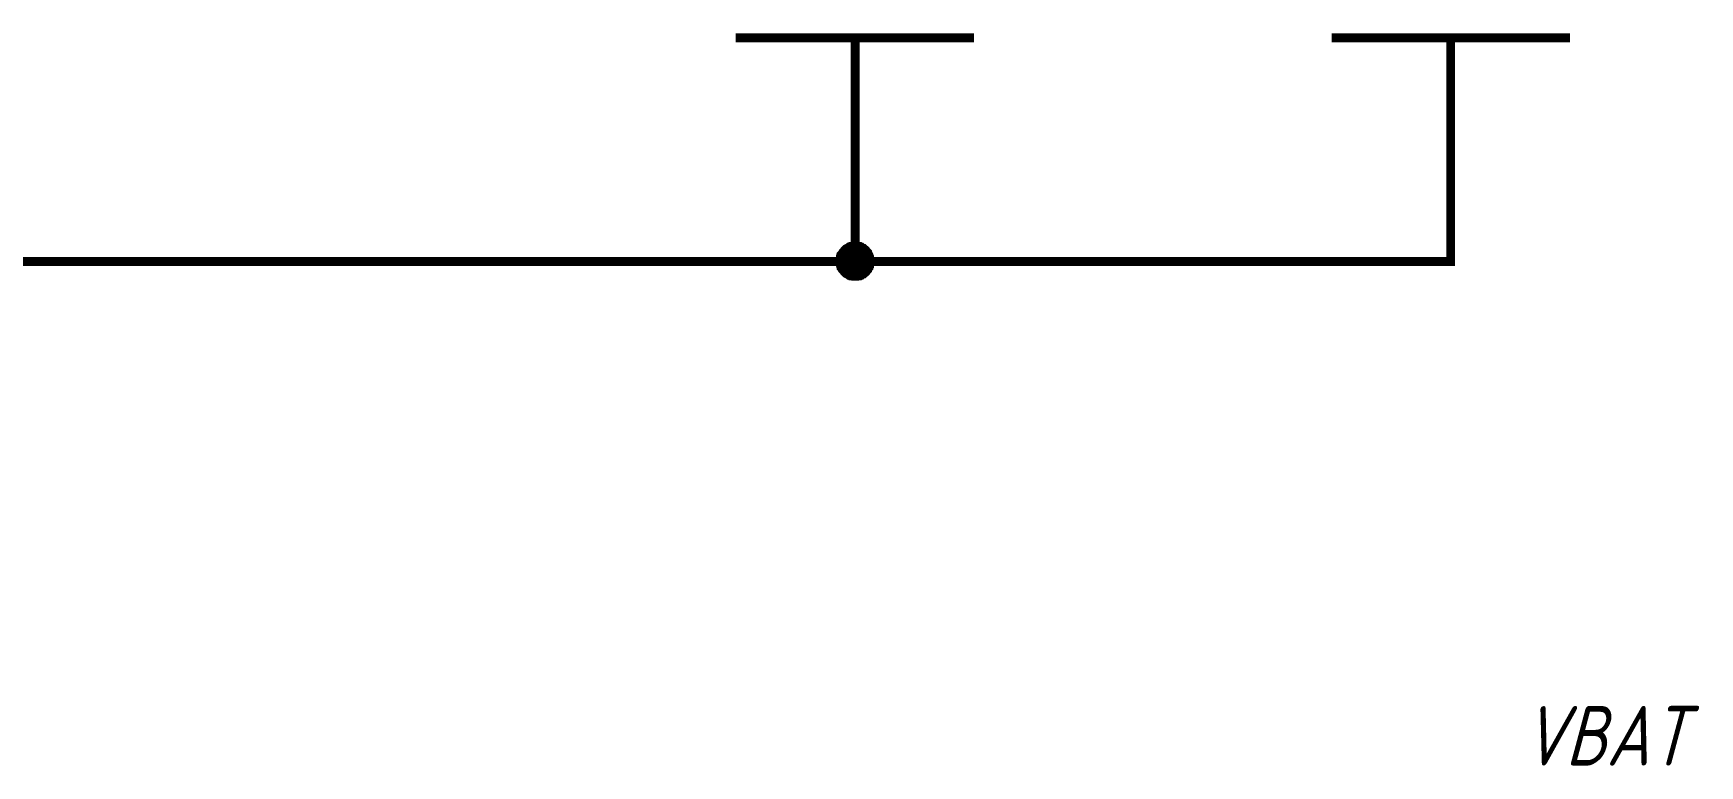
# Model space of a CAD drawing. Extents: x 260 to 1101, y 70 to 664.
# Drawn here: x 456.6 to 512.5, y 162.4 to 186.9 of the extents above; entities that cross this region are included whole.
import ezdxf

# ---------------------------------------------------------------- set-up
doc = ezdxf.new("R2010")
doc.units = 0
doc.header["$MEASUREMENT"] = 0
doc.layers.add('Sheet', color=255, linetype='CONTINUOUS')
doc.styles.add('GOST type A0', font='', dxfattribs={"oblique": 15, "height": 3.5})
doc.styles.get('GOST type A0').set_extended_font_data('GOST type A')

msp = doc.modelspace()

# ---------------------------------------------------------------- linework, layer by layer
at = {"layer": 'Sheet'}
for points, const_width in [([(480.136, 186.785), (488.133, 186.785)], 0.3), ([(484.142, 186.785), (484.142, 184.284)], 0.3), ([(500.136, 186.785), (508.133, 186.785)], 0.3), ([(504.127, 186.785), (504.127, 184.284)], 0.3), ([(451.642, 179.282), (484.142, 179.282), (484.142, 184.284)], 0.3), ([(484.142, 179.282), (504.127, 179.282), (504.127, 184.284)], 0.3), ([(483.63, 179.282), (483.63, 179.314), (483.63, 179.345), (483.63, 179.36), (483.645, 179.391), (483.645, 179.422), (483.661, 179.438), (483.661, 179.469), (483.677, 179.484), (483.677, 179.515), (483.692, 179.531), (483.708, 179.547), (483.723, 179.578), (483.739, 179.593), (483.754, 179.609), (483.77, 179.624), (483.785, 179.655), (483.801, 179.671), (483.816, 179.686), (483.832, 179.702), (483.863, 179.717), (483.878, 179.717), (483.894, 179.733), (483.925, 179.748), (483.941, 179.764), (483.972, 179.764), (483.987, 179.78), (484.018, 179.78), (484.034, 179.78), (484.065, 179.795), (484.096, 179.795), (484.111, 179.795), (484.142, 179.795)], 0.3), ([(483.63, 179.282), (483.63, 179.314), (483.63, 179.345), (483.63, 179.36), (483.645, 179.391), (483.645, 179.422), (483.661, 179.438), (483.661, 179.469), (483.677, 179.484), (483.677, 179.515), (483.692, 179.531), (483.708, 179.547), (483.723, 179.578), (483.739, 179.593), (483.754, 179.609), (483.77, 179.624), (483.785, 179.655), (483.801, 179.671), (483.816, 179.686), (483.832, 179.702), (483.863, 179.717), (483.878, 179.717), (483.894, 179.733), (483.925, 179.748), (483.941, 179.764), (483.972, 179.764), (483.987, 179.78), (484.018, 179.78), (484.034, 179.78), (484.065, 179.795), (484.096, 179.795), (484.111, 179.795), (484.142, 179.795)], 0.3), ([(483.63, 179.282), (483.63, 179.314), (483.63, 179.345), (483.63, 179.36), (483.645, 179.391), (483.645, 179.422), (483.661, 179.438), (483.661, 179.469), (483.677, 179.484), (483.677, 179.515), (483.692, 179.531), (483.708, 179.547), (483.723, 179.578), (483.739, 179.593), (483.754, 179.609), (483.77, 179.624), (483.785, 179.655), (483.801, 179.671), (483.816, 179.686), (483.832, 179.702), (483.863, 179.717), (483.878, 179.717), (483.894, 179.733), (483.925, 179.748), (483.941, 179.764), (483.972, 179.764), (483.987, 179.78), (484.018, 179.78), (484.034, 179.78), (484.065, 179.795), (484.096, 179.795), (484.111, 179.795), (484.142, 179.795)], 0.3), ([(483.63, 179.282), (483.63, 179.314), (483.63, 179.345), (483.63, 179.36), (483.645, 179.391), (483.645, 179.422), (483.661, 179.438), (483.661, 179.469), (483.677, 179.484), (483.677, 179.515), (483.692, 179.531), (483.708, 179.547), (483.723, 179.578), (483.739, 179.593), (483.754, 179.609), (483.77, 179.624), (483.785, 179.655), (483.801, 179.671), (483.816, 179.686), (483.832, 179.702), (483.863, 179.717), (483.878, 179.717), (483.894, 179.733), (483.925, 179.748), (483.941, 179.764), (483.972, 179.764), (483.987, 179.78), (484.018, 179.78), (484.034, 179.78), (484.065, 179.795), (484.096, 179.795), (484.111, 179.795), (484.142, 179.795)], 0.3), ([(483.63, 179.282), (483.63, 179.314), (483.63, 179.345), (483.63, 179.36), (483.645, 179.391), (483.645, 179.422), (483.661, 179.438), (483.661, 179.469), (483.677, 179.484), (483.677, 179.515), (483.692, 179.531), (483.708, 179.547), (483.723, 179.578), (483.739, 179.593), (483.754, 179.609), (483.77, 179.624), (483.785, 179.655), (483.801, 179.671), (483.816, 179.686), (483.832, 179.702), (483.863, 179.717), (483.878, 179.717), (483.894, 179.733), (483.925, 179.748), (483.941, 179.764), (483.972, 179.764), (483.987, 179.78), (484.018, 179.78), (484.034, 179.78), (484.065, 179.795), (484.096, 179.795), (484.111, 179.795), (484.142, 179.795)], 0.0991), ([(483.63, 179.282), (483.63, 179.314), (483.63, 179.345), (483.63, 179.36), (483.645, 179.391), (483.645, 179.422), (483.661, 179.438), (483.661, 179.469), (483.677, 179.484), (483.677, 179.515), (483.692, 179.531), (483.708, 179.547), (483.723, 179.578), (483.739, 179.593), (483.754, 179.609), (483.77, 179.624), (483.785, 179.655), (483.801, 179.671), (483.816, 179.686), (483.832, 179.702), (483.863, 179.717), (483.878, 179.717), (483.894, 179.733), (483.925, 179.748), (483.941, 179.764), (483.972, 179.764), (483.987, 179.78), (484.018, 179.78), (484.034, 179.78), (484.065, 179.795), (484.096, 179.795), (484.111, 179.795), (484.142, 179.795)], 0.0991), ([(483.63, 179.282), (483.63, 179.314), (483.63, 179.345), (483.63, 179.36), (483.645, 179.391), (483.645, 179.422), (483.661, 179.438), (483.661, 179.469), (483.677, 179.484), (483.677, 179.515), (483.692, 179.531), (483.708, 179.547), (483.723, 179.578), (483.739, 179.593), (483.754, 179.609), (483.77, 179.624), (483.785, 179.655), (483.801, 179.671), (483.816, 179.686), (483.832, 179.702), (483.863, 179.717), (483.878, 179.717), (483.894, 179.733), (483.925, 179.748), (483.941, 179.764), (483.972, 179.764), (483.987, 179.78), (484.018, 179.78), (484.034, 179.78), (484.065, 179.795), (484.096, 179.795), (484.111, 179.795), (484.142, 179.795)], 0.0991), ([(483.63, 179.282), (483.63, 179.314), (483.63, 179.345), (483.63, 179.36), (483.645, 179.391), (483.645, 179.422), (483.661, 179.438), (483.661, 179.469), (483.677, 179.484), (483.677, 179.515), (483.692, 179.531), (483.708, 179.547), (483.723, 179.578), (483.739, 179.593), (483.754, 179.609), (483.77, 179.624), (483.785, 179.655), (483.801, 179.671), (483.816, 179.686), (483.832, 179.702), (483.863, 179.717), (483.878, 179.717), (483.894, 179.733), (483.925, 179.748), (483.941, 179.764), (483.972, 179.764), (483.987, 179.78), (484.018, 179.78), (484.034, 179.78), (484.065, 179.795), (484.096, 179.795), (484.111, 179.795), (484.142, 179.795)], 0.0991), ([(484.142, 179.795), (484.142, 179.795)], 0.3), ([(484.142, 179.795), (484.173, 179.795), (484.189, 179.795), (484.22, 179.795), (484.251, 179.78), (484.267, 179.78), (484.298, 179.78), (484.313, 179.764), (484.344, 179.764), (484.36, 179.748), (484.375, 179.733), (484.406, 179.717), (484.422, 179.717), (484.437, 179.702), (484.453, 179.686), (484.484, 179.671), (484.5, 179.655), (484.515, 179.624), (484.531, 179.609), (484.546, 179.593), (484.562, 179.578), (484.562, 179.547), (484.577, 179.531), (484.593, 179.515), (484.608, 179.484), (484.608, 179.469), (484.624, 179.438), (484.624, 179.422), (484.624, 179.391), (484.639, 179.36), (484.639, 179.345), (484.639, 179.314), (484.639, 179.282)], 0.3), ([(484.142, 179.795), (484.142, 179.795)], 0.3), ([(484.142, 179.795), (484.173, 179.795), (484.189, 179.795), (484.22, 179.795), (484.251, 179.78), (484.267, 179.78), (484.298, 179.78), (484.313, 179.764), (484.344, 179.764), (484.36, 179.748), (484.375, 179.733), (484.406, 179.717), (484.422, 179.717), (484.437, 179.702), (484.453, 179.686), (484.484, 179.671), (484.5, 179.655), (484.515, 179.624), (484.531, 179.609), (484.546, 179.593), (484.562, 179.578), (484.562, 179.547), (484.577, 179.531), (484.593, 179.515), (484.608, 179.484), (484.608, 179.469), (484.624, 179.438), (484.624, 179.422), (484.624, 179.391), (484.639, 179.36), (484.639, 179.345), (484.639, 179.314), (484.639, 179.282)], 0.3), ([(484.142, 179.795), (484.142, 179.795)], 0.3), ([(484.142, 179.795), (484.173, 179.795), (484.189, 179.795), (484.22, 179.795), (484.251, 179.78), (484.267, 179.78), (484.298, 179.78), (484.313, 179.764), (484.344, 179.764), (484.36, 179.748), (484.375, 179.733), (484.406, 179.717), (484.422, 179.717), (484.437, 179.702), (484.453, 179.686), (484.484, 179.671), (484.5, 179.655), (484.515, 179.624), (484.531, 179.609), (484.546, 179.593), (484.562, 179.578), (484.562, 179.547), (484.577, 179.531), (484.593, 179.515), (484.608, 179.484), (484.608, 179.469), (484.624, 179.438), (484.624, 179.422), (484.624, 179.391), (484.639, 179.36), (484.639, 179.345), (484.639, 179.314), (484.639, 179.282)], 0.3), ([(484.142, 179.795), (484.142, 179.795)], 0.3), ([(484.142, 179.795), (484.173, 179.795), (484.189, 179.795), (484.22, 179.795), (484.251, 179.78), (484.267, 179.78), (484.298, 179.78), (484.313, 179.764), (484.344, 179.764), (484.36, 179.748), (484.375, 179.733), (484.406, 179.717), (484.422, 179.717), (484.437, 179.702), (484.453, 179.686), (484.484, 179.671), (484.5, 179.655), (484.515, 179.624), (484.531, 179.609), (484.546, 179.593), (484.562, 179.578), (484.562, 179.547), (484.577, 179.531), (484.593, 179.515), (484.608, 179.484), (484.608, 179.469), (484.624, 179.438), (484.624, 179.422), (484.624, 179.391), (484.639, 179.36), (484.639, 179.345), (484.639, 179.314), (484.639, 179.282)], 0.3), ([(484.142, 179.795), (484.142, 179.795)], 0.0991), ([(484.142, 179.795), (484.173, 179.795), (484.189, 179.795), (484.22, 179.795), (484.251, 179.78), (484.267, 179.78), (484.298, 179.78), (484.313, 179.764), (484.344, 179.764), (484.36, 179.748), (484.375, 179.733), (484.406, 179.717), (484.422, 179.717), (484.437, 179.702), (484.453, 179.686), (484.484, 179.671), (484.5, 179.655), (484.515, 179.624), (484.531, 179.609), (484.546, 179.593), (484.562, 179.578), (484.562, 179.547), (484.577, 179.531), (484.593, 179.515), (484.608, 179.484), (484.608, 179.469), (484.624, 179.438), (484.624, 179.422), (484.624, 179.391), (484.639, 179.36), (484.639, 179.345), (484.639, 179.314), (484.639, 179.282)], 0.0991), ([(484.142, 179.795), (484.142, 179.795)], 0.0991), ([(484.142, 179.795), (484.173, 179.795), (484.189, 179.795), (484.22, 179.795), (484.251, 179.78), (484.267, 179.78), (484.298, 179.78), (484.313, 179.764), (484.344, 179.764), (484.36, 179.748), (484.375, 179.733), (484.406, 179.717), (484.422, 179.717), (484.437, 179.702), (484.453, 179.686), (484.484, 179.671), (484.5, 179.655), (484.515, 179.624), (484.531, 179.609), (484.546, 179.593), (484.562, 179.578), (484.562, 179.547), (484.577, 179.531), (484.593, 179.515), (484.608, 179.484), (484.608, 179.469), (484.624, 179.438), (484.624, 179.422), (484.624, 179.391), (484.639, 179.36), (484.639, 179.345), (484.639, 179.314), (484.639, 179.282)], 0.0991), ([(484.142, 179.795), (484.142, 179.795)], 0.0991), ([(484.142, 179.795), (484.173, 179.795), (484.189, 179.795), (484.22, 179.795), (484.251, 179.78), (484.267, 179.78), (484.298, 179.78), (484.313, 179.764), (484.344, 179.764), (484.36, 179.748), (484.375, 179.733), (484.406, 179.717), (484.422, 179.717), (484.437, 179.702), (484.453, 179.686), (484.484, 179.671), (484.5, 179.655), (484.515, 179.624), (484.531, 179.609), (484.546, 179.593), (484.562, 179.578), (484.562, 179.547), (484.577, 179.531), (484.593, 179.515), (484.608, 179.484), (484.608, 179.469), (484.624, 179.438), (484.624, 179.422), (484.624, 179.391), (484.639, 179.36), (484.639, 179.345), (484.639, 179.314), (484.639, 179.282)], 0.0991), ([(484.142, 179.795), (484.142, 179.795)], 0.0991), ([(484.142, 179.795), (484.173, 179.795), (484.189, 179.795), (484.22, 179.795), (484.251, 179.78), (484.267, 179.78), (484.298, 179.78), (484.313, 179.764), (484.344, 179.764), (484.36, 179.748), (484.375, 179.733), (484.406, 179.717), (484.422, 179.717), (484.437, 179.702), (484.453, 179.686), (484.484, 179.671), (484.5, 179.655), (484.515, 179.624), (484.531, 179.609), (484.546, 179.593), (484.562, 179.578), (484.562, 179.547), (484.577, 179.531), (484.593, 179.515), (484.608, 179.484), (484.608, 179.469), (484.624, 179.438), (484.624, 179.422), (484.624, 179.391), (484.639, 179.36), (484.639, 179.345), (484.639, 179.314), (484.639, 179.282)], 0.0991), ([(484.142, 178.785), (484.111, 178.785), (484.096, 178.785), (484.065, 178.785), (484.034, 178.801), (484.018, 178.801), (483.987, 178.801), (483.972, 178.816), (483.941, 178.816), (483.925, 178.832), (483.894, 178.848), (483.878, 178.863), (483.863, 178.863), (483.832, 178.879), (483.816, 178.894), (483.801, 178.91), (483.785, 178.925), (483.77, 178.941), (483.754, 178.972), (483.739, 178.987), (483.723, 179.003), (483.708, 179.018), (483.692, 179.049), (483.677, 179.065), (483.677, 179.081), (483.661, 179.112), (483.661, 179.127), (483.645, 179.158), (483.645, 179.174), (483.63, 179.205), (483.63, 179.236), (483.63, 179.251), (483.63, 179.282)], 0.3), ([(483.63, 179.282), (483.63, 179.282)], 0.3), ([(484.142, 178.785), (484.111, 178.785), (484.096, 178.785), (484.065, 178.785), (484.034, 178.801), (484.018, 178.801), (483.987, 178.801), (483.972, 178.816), (483.941, 178.816), (483.925, 178.832), (483.894, 178.848), (483.878, 178.863), (483.863, 178.863), (483.832, 178.879), (483.816, 178.894), (483.801, 178.91), (483.785, 178.925), (483.77, 178.941), (483.754, 178.972), (483.739, 178.987), (483.723, 179.003), (483.708, 179.018), (483.692, 179.049), (483.677, 179.065), (483.677, 179.081), (483.661, 179.112), (483.661, 179.127), (483.645, 179.158), (483.645, 179.174), (483.63, 179.205), (483.63, 179.236), (483.63, 179.251), (483.63, 179.282)], 0.3), ([(483.63, 179.282), (483.63, 179.282)], 0.3), ([(484.142, 178.785), (484.111, 178.785), (484.096, 178.785), (484.065, 178.785), (484.034, 178.801), (484.018, 178.801), (483.987, 178.801), (483.972, 178.816), (483.941, 178.816), (483.925, 178.832), (483.894, 178.848), (483.878, 178.863), (483.863, 178.863), (483.832, 178.879), (483.816, 178.894), (483.801, 178.91), (483.785, 178.925), (483.77, 178.941), (483.754, 178.972), (483.739, 178.987), (483.723, 179.003), (483.708, 179.018), (483.692, 179.049), (483.677, 179.065), (483.677, 179.081), (483.661, 179.112), (483.661, 179.127), (483.645, 179.158), (483.645, 179.174), (483.63, 179.205), (483.63, 179.236), (483.63, 179.251), (483.63, 179.282)], 0.3), ([(483.63, 179.282), (483.63, 179.282)], 0.3), ([(484.142, 178.785), (484.111, 178.785), (484.096, 178.785), (484.065, 178.785), (484.034, 178.801), (484.018, 178.801), (483.987, 178.801), (483.972, 178.816), (483.941, 178.816), (483.925, 178.832), (483.894, 178.848), (483.878, 178.863), (483.863, 178.863), (483.832, 178.879), (483.816, 178.894), (483.801, 178.91), (483.785, 178.925), (483.77, 178.941), (483.754, 178.972), (483.739, 178.987), (483.723, 179.003), (483.708, 179.018), (483.692, 179.049), (483.677, 179.065), (483.677, 179.081), (483.661, 179.112), (483.661, 179.127), (483.645, 179.158), (483.645, 179.174), (483.63, 179.205), (483.63, 179.236), (483.63, 179.251), (483.63, 179.282)], 0.3), ([(483.63, 179.282), (483.63, 179.282)], 0.3), ([(484.142, 178.785), (484.111, 178.785), (484.096, 178.785), (484.065, 178.785), (484.034, 178.801), (484.018, 178.801), (483.987, 178.801), (483.972, 178.816), (483.941, 178.816), (483.925, 178.832), (483.894, 178.848), (483.878, 178.863), (483.863, 178.863), (483.832, 178.879), (483.816, 178.894), (483.801, 178.91), (483.785, 178.925), (483.77, 178.941), (483.754, 178.972), (483.739, 178.987), (483.723, 179.003), (483.708, 179.018), (483.692, 179.049), (483.677, 179.065), (483.677, 179.081), (483.661, 179.112), (483.661, 179.127), (483.645, 179.158), (483.645, 179.174), (483.63, 179.205), (483.63, 179.236), (483.63, 179.251), (483.63, 179.282)], 0.0991), ([(483.63, 179.282), (483.63, 179.282)], 0.0991), ([(484.142, 178.785), (484.111, 178.785), (484.096, 178.785), (484.065, 178.785), (484.034, 178.801), (484.018, 178.801), (483.987, 178.801), (483.972, 178.816), (483.941, 178.816), (483.925, 178.832), (483.894, 178.848), (483.878, 178.863), (483.863, 178.863), (483.832, 178.879), (483.816, 178.894), (483.801, 178.91), (483.785, 178.925), (483.77, 178.941), (483.754, 178.972), (483.739, 178.987), (483.723, 179.003), (483.708, 179.018), (483.692, 179.049), (483.677, 179.065), (483.677, 179.081), (483.661, 179.112), (483.661, 179.127), (483.645, 179.158), (483.645, 179.174), (483.63, 179.205), (483.63, 179.236), (483.63, 179.251), (483.63, 179.282)], 0.0991), ([(483.63, 179.282), (483.63, 179.282)], 0.0991), ([(484.142, 178.785), (484.111, 178.785), (484.096, 178.785), (484.065, 178.785), (484.034, 178.801), (484.018, 178.801), (483.987, 178.801), (483.972, 178.816), (483.941, 178.816), (483.925, 178.832), (483.894, 178.848), (483.878, 178.863), (483.863, 178.863), (483.832, 178.879), (483.816, 178.894), (483.801, 178.91), (483.785, 178.925), (483.77, 178.941), (483.754, 178.972), (483.739, 178.987), (483.723, 179.003), (483.708, 179.018), (483.692, 179.049), (483.677, 179.065), (483.677, 179.081), (483.661, 179.112), (483.661, 179.127), (483.645, 179.158), (483.645, 179.174), (483.63, 179.205), (483.63, 179.236), (483.63, 179.251), (483.63, 179.282)], 0.0991), ([(483.63, 179.282), (483.63, 179.282)], 0.0991), ([(484.142, 178.785), (484.111, 178.785), (484.096, 178.785), (484.065, 178.785), (484.034, 178.801), (484.018, 178.801), (483.987, 178.801), (483.972, 178.816), (483.941, 178.816), (483.925, 178.832), (483.894, 178.848), (483.878, 178.863), (483.863, 178.863), (483.832, 178.879), (483.816, 178.894), (483.801, 178.91), (483.785, 178.925), (483.77, 178.941), (483.754, 178.972), (483.739, 178.987), (483.723, 179.003), (483.708, 179.018), (483.692, 179.049), (483.677, 179.065), (483.677, 179.081), (483.661, 179.112), (483.661, 179.127), (483.645, 179.158), (483.645, 179.174), (483.63, 179.205), (483.63, 179.236), (483.63, 179.251), (483.63, 179.282)], 0.0991), ([(483.63, 179.282), (483.63, 179.282)], 0.0991), ([(484.639, 179.282), (484.639, 179.251), (484.639, 179.236), (484.639, 179.205), (484.624, 179.174), (484.624, 179.158), (484.624, 179.127), (484.608, 179.112), (484.608, 179.081), (484.593, 179.065), (484.577, 179.049), (484.562, 179.018), (484.562, 179.003), (484.546, 178.987), (484.531, 178.972), (484.515, 178.941), (484.5, 178.925), (484.484, 178.91), (484.453, 178.894), (484.437, 178.879), (484.422, 178.863), (484.406, 178.863), (484.375, 178.848), (484.36, 178.832), (484.344, 178.816), (484.313, 178.816), (484.298, 178.801), (484.267, 178.801), (484.251, 178.801), (484.22, 178.785), (484.189, 178.785), (484.173, 178.785), (484.142, 178.785)], 0.3), ([(484.639, 179.282), (484.639, 179.251), (484.639, 179.236), (484.639, 179.205), (484.624, 179.174), (484.624, 179.158), (484.624, 179.127), (484.608, 179.112), (484.608, 179.081), (484.593, 179.065), (484.577, 179.049), (484.562, 179.018), (484.562, 179.003), (484.546, 178.987), (484.531, 178.972), (484.515, 178.941), (484.5, 178.925), (484.484, 178.91), (484.453, 178.894), (484.437, 178.879), (484.422, 178.863), (484.406, 178.863), (484.375, 178.848), (484.36, 178.832), (484.344, 178.816), (484.313, 178.816), (484.298, 178.801), (484.267, 178.801), (484.251, 178.801), (484.22, 178.785), (484.189, 178.785), (484.173, 178.785), (484.142, 178.785)], 0.3), ([(484.639, 179.282), (484.639, 179.251), (484.639, 179.236), (484.639, 179.205), (484.624, 179.174), (484.624, 179.158), (484.624, 179.127), (484.608, 179.112), (484.608, 179.081), (484.593, 179.065), (484.577, 179.049), (484.562, 179.018), (484.562, 179.003), (484.546, 178.987), (484.531, 178.972), (484.515, 178.941), (484.5, 178.925), (484.484, 178.91), (484.453, 178.894), (484.437, 178.879), (484.422, 178.863), (484.406, 178.863), (484.375, 178.848), (484.36, 178.832), (484.344, 178.816), (484.313, 178.816), (484.298, 178.801), (484.267, 178.801), (484.251, 178.801), (484.22, 178.785), (484.189, 178.785), (484.173, 178.785), (484.142, 178.785)], 0.3), ([(484.639, 179.282), (484.639, 179.251), (484.639, 179.236), (484.639, 179.205), (484.624, 179.174), (484.624, 179.158), (484.624, 179.127), (484.608, 179.112), (484.608, 179.081), (484.593, 179.065), (484.577, 179.049), (484.562, 179.018), (484.562, 179.003), (484.546, 178.987), (484.531, 178.972), (484.515, 178.941), (484.5, 178.925), (484.484, 178.91), (484.453, 178.894), (484.437, 178.879), (484.422, 178.863), (484.406, 178.863), (484.375, 178.848), (484.36, 178.832), (484.344, 178.816), (484.313, 178.816), (484.298, 178.801), (484.267, 178.801), (484.251, 178.801), (484.22, 178.785), (484.189, 178.785), (484.173, 178.785), (484.142, 178.785)], 0.3), ([(484.639, 179.282), (484.639, 179.251), (484.639, 179.236), (484.639, 179.205), (484.624, 179.174), (484.624, 179.158), (484.624, 179.127), (484.608, 179.112), (484.608, 179.081), (484.593, 179.065), (484.577, 179.049), (484.562, 179.018), (484.562, 179.003), (484.546, 178.987), (484.531, 178.972), (484.515, 178.941), (484.5, 178.925), (484.484, 178.91), (484.453, 178.894), (484.437, 178.879), (484.422, 178.863), (484.406, 178.863), (484.375, 178.848), (484.36, 178.832), (484.344, 178.816), (484.313, 178.816), (484.298, 178.801), (484.267, 178.801), (484.251, 178.801), (484.22, 178.785), (484.189, 178.785), (484.173, 178.785), (484.142, 178.785)], 0.0991), ([(484.639, 179.282), (484.639, 179.251), (484.639, 179.236), (484.639, 179.205), (484.624, 179.174), (484.624, 179.158), (484.624, 179.127), (484.608, 179.112), (484.608, 179.081), (484.593, 179.065), (484.577, 179.049), (484.562, 179.018), (484.562, 179.003), (484.546, 178.987), (484.531, 178.972), (484.515, 178.941), (484.5, 178.925), (484.484, 178.91), (484.453, 178.894), (484.437, 178.879), (484.422, 178.863), (484.406, 178.863), (484.375, 178.848), (484.36, 178.832), (484.344, 178.816), (484.313, 178.816), (484.298, 178.801), (484.267, 178.801), (484.251, 178.801), (484.22, 178.785), (484.189, 178.785), (484.173, 178.785), (484.142, 178.785)], 0.0991), ([(484.639, 179.282), (484.639, 179.251), (484.639, 179.236), (484.639, 179.205), (484.624, 179.174), (484.624, 179.158), (484.624, 179.127), (484.608, 179.112), (484.608, 179.081), (484.593, 179.065), (484.577, 179.049), (484.562, 179.018), (484.562, 179.003), (484.546, 178.987), (484.531, 178.972), (484.515, 178.941), (484.5, 178.925), (484.484, 178.91), (484.453, 178.894), (484.437, 178.879), (484.422, 178.863), (484.406, 178.863), (484.375, 178.848), (484.36, 178.832), (484.344, 178.816), (484.313, 178.816), (484.298, 178.801), (484.267, 178.801), (484.251, 178.801), (484.22, 178.785), (484.189, 178.785), (484.173, 178.785), (484.142, 178.785)], 0.0991), ([(484.639, 179.282), (484.639, 179.251), (484.639, 179.236), (484.639, 179.205), (484.624, 179.174), (484.624, 179.158), (484.624, 179.127), (484.608, 179.112), (484.608, 179.081), (484.593, 179.065), (484.577, 179.049), (484.562, 179.018), (484.562, 179.003), (484.546, 178.987), (484.531, 178.972), (484.515, 178.941), (484.5, 178.925), (484.484, 178.91), (484.453, 178.894), (484.437, 178.879), (484.422, 178.863), (484.406, 178.863), (484.375, 178.848), (484.36, 178.832), (484.344, 178.816), (484.313, 178.816), (484.298, 178.801), (484.267, 178.801), (484.251, 178.801), (484.22, 178.785), (484.189, 178.785), (484.173, 178.785), (484.142, 178.785)], 0.0991), ([(484.639, 179.282), (484.639, 179.282), (484.639, 179.282), (484.639, 179.282), (484.639, 179.282), (484.639, 179.282), (484.639, 179.282), (484.639, 179.282), (484.639, 179.282), (484.639, 179.282), (484.639, 179.282), (484.639, 179.282), (484.639, 179.282), (484.639, 179.282), (484.639, 179.282), (484.639, 179.282), (484.639, 179.282), (484.639, 179.282), (484.639, 179.282), (484.639, 179.282), (484.639, 179.282), (484.639, 179.282), (484.639, 179.282), (484.639, 179.282), (484.639, 179.282), (484.639, 179.282), (484.639, 179.282), (484.639, 179.282), (484.639, 179.282), (484.639, 179.282), (484.639, 179.282), (484.639, 179.282), (484.639, 179.282)], 0.3), ([(484.639, 179.282), (484.639, 179.282)], 0.3), ([(484.639, 179.282), (484.639, 179.282), (484.639, 179.282), (484.639, 179.282), (484.639, 179.282), (484.639, 179.282), (484.639, 179.282), (484.639, 179.282), (484.639, 179.282), (484.639, 179.282), (484.639, 179.282), (484.639, 179.282), (484.639, 179.282), (484.639, 179.282), (484.639, 179.282), (484.639, 179.282), (484.639, 179.282), (484.639, 179.282), (484.639, 179.282), (484.639, 179.282), (484.639, 179.282), (484.639, 179.282), (484.639, 179.282), (484.639, 179.282), (484.639, 179.282), (484.639, 179.282), (484.639, 179.282), (484.639, 179.282), (484.639, 179.282), (484.639, 179.282), (484.639, 179.282), (484.639, 179.282), (484.639, 179.282)], 0.3), ([(484.639, 179.282), (484.639, 179.282)], 0.3), ([(484.639, 179.282), (484.639, 179.282), (484.639, 179.282), (484.639, 179.282), (484.639, 179.282), (484.639, 179.282), (484.639, 179.282), (484.639, 179.282), (484.639, 179.282), (484.639, 179.282), (484.639, 179.282), (484.639, 179.282), (484.639, 179.282), (484.639, 179.282), (484.639, 179.282), (484.639, 179.282), (484.639, 179.282), (484.639, 179.282), (484.639, 179.282), (484.639, 179.282), (484.639, 179.282), (484.639, 179.282), (484.639, 179.282), (484.639, 179.282), (484.639, 179.282), (484.639, 179.282), (484.639, 179.282), (484.639, 179.282), (484.639, 179.282), (484.639, 179.282), (484.639, 179.282), (484.639, 179.282), (484.639, 179.282)], 0.3), ([(484.639, 179.282), (484.639, 179.282)], 0.3), ([(484.639, 179.282), (484.639, 179.282), (484.639, 179.282), (484.639, 179.282), (484.639, 179.282), (484.639, 179.282), (484.639, 179.282), (484.639, 179.282), (484.639, 179.282), (484.639, 179.282), (484.639, 179.282), (484.639, 179.282), (484.639, 179.282), (484.639, 179.282), (484.639, 179.282), (484.639, 179.282), (484.639, 179.282), (484.639, 179.282), (484.639, 179.282), (484.639, 179.282), (484.639, 179.282), (484.639, 179.282), (484.639, 179.282), (484.639, 179.282), (484.639, 179.282), (484.639, 179.282), (484.639, 179.282), (484.639, 179.282), (484.639, 179.282), (484.639, 179.282), (484.639, 179.282), (484.639, 179.282), (484.639, 179.282)], 0.3), ([(484.639, 179.282), (484.639, 179.282)], 0.3), ([(484.639, 179.282), (484.639, 179.282), (484.639, 179.282), (484.639, 179.282), (484.639, 179.282), (484.639, 179.282), (484.639, 179.282), (484.639, 179.282), (484.639, 179.282), (484.639, 179.282), (484.639, 179.282), (484.639, 179.282), (484.639, 179.282), (484.639, 179.282), (484.639, 179.282), (484.639, 179.282), (484.639, 179.282), (484.639, 179.282), (484.639, 179.282), (484.639, 179.282), (484.639, 179.282), (484.639, 179.282), (484.639, 179.282), (484.639, 179.282), (484.639, 179.282), (484.639, 179.282), (484.639, 179.282), (484.639, 179.282), (484.639, 179.282), (484.639, 179.282), (484.639, 179.282), (484.639, 179.282), (484.639, 179.282)], 0.0991), ([(484.639, 179.282), (484.639, 179.282)], 0.0991), ([(484.639, 179.282), (484.639, 179.282), (484.639, 179.282), (484.639, 179.282), (484.639, 179.282), (484.639, 179.282), (484.639, 179.282), (484.639, 179.282), (484.639, 179.282), (484.639, 179.282), (484.639, 179.282), (484.639, 179.282), (484.639, 179.282), (484.639, 179.282), (484.639, 179.282), (484.639, 179.282), (484.639, 179.282), (484.639, 179.282), (484.639, 179.282), (484.639, 179.282), (484.639, 179.282), (484.639, 179.282), (484.639, 179.282), (484.639, 179.282), (484.639, 179.282), (484.639, 179.282), (484.639, 179.282), (484.639, 179.282), (484.639, 179.282), (484.639, 179.282), (484.639, 179.282), (484.639, 179.282), (484.639, 179.282)], 0.0991), ([(484.639, 179.282), (484.639, 179.282)], 0.0991), ([(484.639, 179.282), (484.639, 179.282), (484.639, 179.282), (484.639, 179.282), (484.639, 179.282), (484.639, 179.282), (484.639, 179.282), (484.639, 179.282), (484.639, 179.282), (484.639, 179.282), (484.639, 179.282), (484.639, 179.282), (484.639, 179.282), (484.639, 179.282), (484.639, 179.282), (484.639, 179.282), (484.639, 179.282), (484.639, 179.282), (484.639, 179.282), (484.639, 179.282), (484.639, 179.282), (484.639, 179.282), (484.639, 179.282), (484.639, 179.282), (484.639, 179.282), (484.639, 179.282), (484.639, 179.282), (484.639, 179.282), (484.639, 179.282), (484.639, 179.282), (484.639, 179.282), (484.639, 179.282), (484.639, 179.282)], 0.0991), ([(484.639, 179.282), (484.639, 179.282)], 0.0991), ([(484.639, 179.282), (484.639, 179.282), (484.639, 179.282), (484.639, 179.282), (484.639, 179.282), (484.639, 179.282), (484.639, 179.282), (484.639, 179.282), (484.639, 179.282), (484.639, 179.282), (484.639, 179.282), (484.639, 179.282), (484.639, 179.282), (484.639, 179.282), (484.639, 179.282), (484.639, 179.282), (484.639, 179.282), (484.639, 179.282), (484.639, 179.282), (484.639, 179.282), (484.639, 179.282), (484.639, 179.282), (484.639, 179.282), (484.639, 179.282), (484.639, 179.282), (484.639, 179.282), (484.639, 179.282), (484.639, 179.282), (484.639, 179.282), (484.639, 179.282), (484.639, 179.282), (484.639, 179.282), (484.639, 179.282)], 0.0991), ([(484.639, 179.282), (484.639, 179.282)], 0.0991)]:
    msp.add_lwpolyline(points, dxfattribs=dict(at, const_width=const_width))
at = {"layer": 'Sheet', "const_width": 0.508}
msp.add_lwpolyline([(483.809, 179.297, 1), (484.317, 179.297, 1)], format="xyb", close=True, dxfattribs=at)

# ---------------------------------------------------------------- texts
at = {"layer": 'Sheet', "style": 'GOST type A0', "oblique": 15}
msp.add_text('VBAT', height=2, dxfattribs=at).set_placement((506.518, 162.367))

doc.saveas('drawing.dxf')
